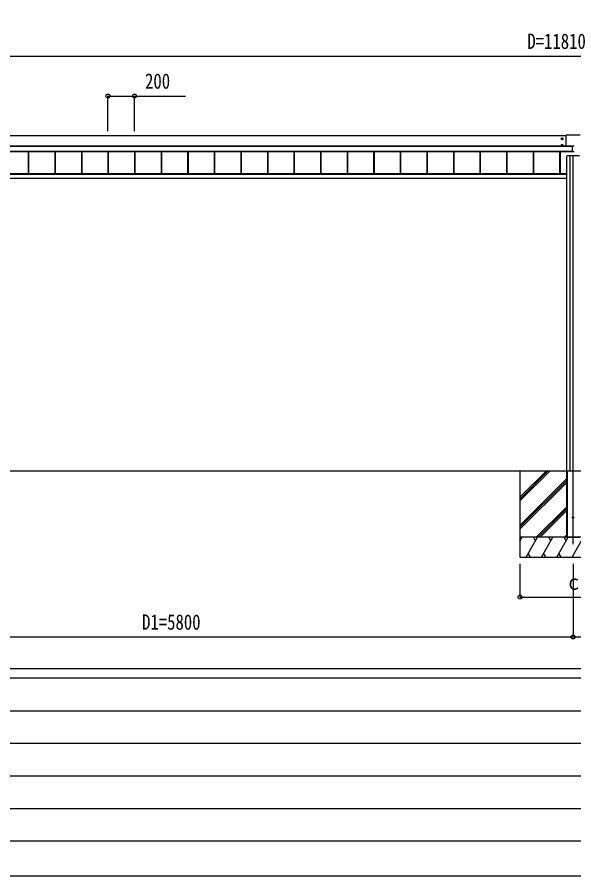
# Model space of a CAD drawing. Units: millimetres, scale not verified. Extents: x -14718 to 14718, y -10395 to 10395.
# Drawn here: x -10592 to -6402, y -10395 to -3933 of the extents above; entities that cross this region are included whole.
import ezdxf
from ezdxf.enums import TextEntityAlignment as Align

# ---------------------------------------------------------------- set-up
doc = ezdxf.new("R2010")
doc.units = ezdxf.units.MM
doc.header["$LTSCALE"] = 50
for name, color, linetype in [('0-3_YKK_12', 2, 'Continuous'), ('0-4_YKK_A1', 4, 'Continuous'), ('0-5_YKK_D', 6, 'Continuous'), ('0-6_YKK_ZWAK', 7, 'Continuous')]:
    doc.layers.add(name, color=color, linetype=linetype)
doc.styles.add('ＭＳ ゴシック', font='')
doc.styles.get('ＭＳ ゴシック').set_extended_font_data('MS Gothic')

msp = doc.modelspace()

# ---------------------------------------------------------------- linework, layer by layer
at = {"layer": '0-3_YKK_12'}
msp.add_line((-6407.43, -7900), (-6407.43, -4974.3), dxfattribs=at)
at = {"layer": '0-4_YKK_A1'}
for p, q in [((-6460.43, -4826.37), (-12154.43, -4826.37)), ((-6490.43, -4855.36), (-6490.43, -4840.86)), ((-6460.43, -4904.81), (-6460.43, -4823.15)), ((-6355.43, -4822.15), (-6459.43, -4822.15)), ((-6414.93, -4904.81), (-12305.93, -4904.81)), ((-6414.93, -4905.29), (-12305.93, -4905.29)), ((-6483.18, -4848.11), (-6497.68, -4848.11)), ((-6483.18, -4898.08), (-6497.68, -4898.08)), ((-6492.71, -4848.87), (-6493.43, -4848.87)), ((-6492.71, -4898.84), (-6493.43, -4898.84)), ((-6490.43, -4905.33), (-6490.43, -4890.83)), ((-6488.15, -4847.35), (-6487.43, -4847.35)), ((-6488.15, -4897.32), (-6487.43, -4897.32)), ((-6433.93, -4902.48), (-6433.93, -4904.81)), ((-6433.93, -4902.48), (-6414.93, -4902.48)), ((-6433.93, -4904.48), (-6414.93, -4904.48)), ((-6414.93, -4902.31), (-6414.93, -4947.45)), ((-6414.93, -4902.31), (-6399.93, -4902.31)), ((-6414.93, -4944.26), (-12305.93, -4944.26)), ((-6414.93, -4944.78), (-12305.93, -4944.78)), ((-12305.93, -4944.92), (-6414.93, -4944.92)), ((-6414.93, -4944.92), (-12305.93, -4944.92)), ((-10508.93, -4944.92), (-10508.93, -5111.15)), ((-10506.33, -4944.92), (-10506.33, -5111.15)), ((-10505.93, -4944.92), (-10505.93, -5111.15)), ((-10308.93, -4944.92), (-10308.93, -5111.15)), ((-10306.33, -4944.92), (-10306.33, -5111.15)), ((-10305.93, -4944.92), (-10305.93, -5111.15)), ((-10108.93, -4944.92), (-10108.93, -5111.15)), ((-10106.33, -4944.92), (-10106.33, -5111.15)), ((-10105.93, -4944.92), (-10105.93, -5111.15)), ((-9908.93, -4944.92), (-9908.93, -5111.15)), ((-9906.33, -4944.92), (-9906.33, -5111.15)), ((-9905.93, -4944.92), (-9905.93, -5111.15)), ((-9708.93, -4944.92), (-9708.93, -5111.15)), ((-9706.33, -4944.92), (-9706.33, -5111.15)), ((-9705.93, -4944.92), (-9705.93, -5111.15)), ((-9508.93, -4944.92), (-9508.93, -5111.15)), ((-9506.33, -4944.92), (-9506.33, -5111.15)), ((-9505.93, -4944.92), (-9505.93, -5111.15)), ((-9308.93, -4944.92), (-9308.93, -5111.15)), ((-9306.33, -4944.92), (-9306.33, -5111.15)), ((-9305.93, -4944.92), (-9305.93, -5111.15)), ((-9108.93, -4944.92), (-9108.93, -5111.15)), ((-9106.33, -4944.92), (-9106.33, -5111.15)), ((-9105.93, -4944.92), (-9105.93, -5111.15)), ((-8908.93, -4944.92), (-8908.93, -5111.15)), ((-8906.33, -4944.92), (-8906.33, -5111.15)), ((-8905.93, -4944.92), (-8905.93, -5111.15)), ((-8708.93, -4944.92), (-8708.93, -5111.15)), ((-8706.33, -4944.92), (-8706.33, -5111.15)), ((-8705.93, -4944.92), (-8705.93, -5111.15)), ((-8508.93, -4944.92), (-8508.93, -5111.15)), ((-8506.33, -4944.92), (-8506.33, -5111.15)), ((-8505.93, -4944.92), (-8505.93, -5111.15)), ((-8308.93, -4944.92), (-8308.93, -5111.15)), ((-8306.33, -4944.92), (-8306.33, -5111.15)), ((-8305.93, -4944.92), (-8305.93, -5111.15)), ((-8108.93, -4944.92), (-8108.93, -5111.15)), ((-8106.33, -4944.92), (-8106.33, -5111.15)), ((-8105.93, -4944.92), (-8105.93, -5111.15)), ((-7908.93, -4944.92), (-7908.93, -5111.15)), ((-7906.33, -4944.92), (-7906.33, -5111.15)), ((-7905.93, -4944.92), (-7905.93, -5111.15)), ((-7708.93, -4944.92), (-7708.93, -5111.15)), ((-7706.33, -4944.92), (-7706.33, -5111.15)), ((-7705.93, -4944.92), (-7705.93, -5111.15)), ((-7508.93, -4944.92), (-7508.93, -5111.15)), ((-7506.33, -4944.92), (-7506.33, -5111.15)), ((-7505.93, -4944.92), (-7505.93, -5111.15)), ((-7308.93, -4944.92), (-7308.93, -5111.15)), ((-7306.33, -4944.92), (-7306.33, -5111.15)), ((-7305.93, -4944.92), (-7305.93, -5111.15)), ((-7108.93, -4944.92), (-7108.93, -5111.15)), ((-7106.33, -4944.92), (-7106.33, -5111.15)), ((-7105.93, -4944.92), (-7105.93, -5111.15)), ((-6908.93, -4944.92), (-6908.93, -5111.15)), ((-6906.33, -4944.92), (-6906.33, -5111.15)), ((-6905.93, -4944.92), (-6905.93, -5111.15)), ((-6708.93, -4944.92), (-6708.93, -5111.15)), ((-6706.33, -4944.92), (-6706.33, -5111.15)), ((-6705.93, -4944.92), (-6705.93, -5111.15)), ((-6508.93, -4944.92), (-6508.93, -5111.15)), ((-6506.33, -4944.92), (-6506.33, -5111.15)), ((-6505.93, -4944.92), (-6505.93, -5111.15)), ((-6399.93, -4947.45), (-6414.93, -4947.45)), ((-6457.43, -4978.86), (-6457.43, -7343.5)), ((-6432.24, -4977.12), (-6432.24, -7347.5)), ((-6457.43, -5111.15), (-12157.43, -5111.15)), ((-6457.43, -5113.15), (-12157.43, -5113.15)), ((-6457.43, -5116.02), (-12157.43, -5116.02)), ((-6457.43, -5147.5), (-12156.58, -5147.5)), ((-12157.43, -7347.5), (-107.43, -7347.5)), ((-6807.43, -7347.5), (-6807.43, -7997.5)), ((-6807.43, -7574.13), (-6580.8, -7347.5)), ((-6807.43, -7545.85), (-6609.08, -7347.5)), ((-6807.43, -7559.99), (-6595, -7347.56)), ((-6457.43, -7343.5), (-6457.43, -7847.5)), ((-6457.43, -7347.5), (-6457.13, -7347.5)), ((-6457.43, -7347.5), (-6457.43, -7847.5)), ((-6457.13, -7347.5), (-6357.73, -7347.5)), ((-6454.93, -7347.5), (-6454.93, -7847.5)), ((-6453.43, -7347.5), (-6453.43, -7847.5)), ((-6807.43, -7757.98), (-6457.43, -7407.98)), ((-6807.43, -7772.12), (-6457.43, -7422.12)), ((-6807.43, -7786.26), (-6457.43, -7436.26)), ((-6684.82, -7847.5), (-6457.43, -7620.11)), ((-6670.68, -7847.5), (-6457.43, -7634.25)), ((-6656.54, -7847.5), (-6457.43, -7648.4)), ((-6007.43, -7847.5), (-6807.43, -7847.5)), ((-6807.43, -7876.44), (-6790.72, -7847.5)), ((-6007.43, -7847.5), (-6807.43, -7847.5)), ((-6805.72, -7873.48), (-6807.43, -7870.52)), ((-6761.85, -7997.5), (-6675.25, -7847.5)), ((-6690.25, -7873.48), (-6705.25, -7847.5)), ((-6646.38, -7997.5), (-6559.78, -7847.5)), ((-6574.78, -7873.48), (-6589.78, -7847.5)), ((-6530.91, -7997.5), (-6444.31, -7847.5)), ((-6459.31, -7873.48), (-6474.31, -7847.5)), ((-6472.69, -7847.5), (-6457.43, -7832.24)), ((-6457.43, -7847.5), (-6357.43, -7847.5)), ((-6415.44, -7997.5), (-6328.84, -7847.5)), ((-6807.43, -7997.5), (-6007.43, -7997.5)), ((-6746.86, -7971.52), (-6731.86, -7997.5)), ((-6631.39, -7971.52), (-6616.39, -7997.5)), ((-6515.92, -7971.52), (-6500.92, -7997.5))]:
    msp.add_line(p, q, dxfattribs=at)
for points in [[(-6490.43, -4842.34), (-6485.43, -4845.22), (-6485.43, -4851), (-6490.43, -4853.88), (-6495.43, -4851), (-6495.43, -4845.22)], [(-6490.43, -4892.31), (-6485.43, -4895.19), (-6485.43, -4900.97), (-6490.43, -4903.85), (-6495.43, -4900.97), (-6495.43, -4895.19)]]:
    msp.add_lwpolyline(points, close=True, dxfattribs=at)
for points in [[(-6491.19, -4845.83), (-6491.19, -4845.11), (-6489.67, -4845.11), (-6489.67, -4845.83)], [(-6493.43, -4848.87), (-6493.43, -4847.35), (-6492.71, -4847.35)], [(-6493.43, -4898.84), (-6493.43, -4897.32), (-6492.71, -4897.32)], [(-6489.67, -4850.39), (-6489.67, -4851.11), (-6491.19, -4851.11), (-6491.19, -4850.39)], [(-6491.19, -4895.8), (-6491.19, -4895.08), (-6489.67, -4895.08), (-6489.67, -4895.8)], [(-6489.67, -4900.36), (-6489.67, -4901.08), (-6491.19, -4901.08), (-6491.19, -4900.36)], [(-6487.43, -4847.35), (-6487.43, -4848.87), (-6488.15, -4848.87)], [(-6487.43, -4897.32), (-6487.43, -4898.84), (-6488.15, -4898.84)], [(-6457.13, -7347.5), (-6357.73, -7347.5), (-6357.43, -7347.5)]]:
    msp.add_lwpolyline(points, dxfattribs=at)
for centre, radius in [((-6490.43, -4848.11), 6.25), ((-6490.43, -4848.11), 5), ((-6490.43, -4898.08), 6.25), ((-6490.43, -4898.08), 5), ((-6407.43, -7697.5), 5)]:
    msp.add_circle(centre, radius, dxfattribs=at)
for centre, radius, start, end in [((-6490.43, -4848.11), 5.58, 153.74848, 206.25152), ((-6490.43, -4848.11), 5.58, 93.74848, 146.25152), ((-6492.71, -4845.83), 1.52, 270, 0), ((-6490.43, -4848.11), 5.58, 33.74848, 86.25152), ((-6488.15, -4845.83), 1.52, 180, 270), ((-6490.43, -4848.11), 5.58, 333.74848, 26.25152), ((-6459.43, -4823.15), 1, 89.98255, 179.98254), ((-6490.43, -4898.08), 5.58, 153.74848, 206.25152), ((-6490.43, -4848.11), 5.58, 213.74848, 266.25152), ((-6490.43, -4898.08), 5.58, 93.74848, 146.25152), ((-6490.43, -4898.08), 5.58, 213.74848, 266.25152), ((-6492.71, -4850.39), 1.52, 0, 90), ((-6492.71, -4895.8), 1.52, 270, 0), ((-6492.71, -4900.36), 1.52, 0, 90), ((-6490.43, -4848.11), 5.58, 273.74848, 326.25152), ((-6490.43, -4898.08), 5.58, 33.74848, 86.25152), ((-6490.43, -4898.08), 5.58, 273.74848, 326.25152), ((-6488.15, -4850.39), 1.52, 90, 180), ((-6488.15, -4895.8), 1.52, 180, 270), ((-6488.15, -4900.36), 1.52, 90, 180), ((-6490.43, -4898.08), 5.58, 333.74848, 26.25152)]:
    msp.add_arc(centre, radius, start, end, dxfattribs=at)
msp.add_ellipse((-6407.43, -4978.86), major_axis=(50, 0), ratio=0.04, start_param=6.2831853, end_param=9.424778, dxfattribs=at)
at = {"layer": '0-5_YKK_D'}
for p, q in [((-12137.43, -4226.37), (-677.43, -4226.37)), ((-9908.93, -4791.21), (-9908.93, -4525.37)), ((-9708.93, -4791.21), (-9708.93, -4525.37)), ((-6807.43, -8047.5), (-6807.43, -8298.5)), ((-6407.43, -8047.5), (-6407.43, -8598.5)), ((-6407.43, -8047.5), (-6407.43, -8598.5)), ((-6807.43, -8297.5), (-6007.43, -8297.5)), ((-12207.43, -8597.5), (-6407.43, -8597.5)), ((-6407.43, -8597.5), (-607.43, -8597.5))]:
    msp.add_line(p, q, dxfattribs=at)
msp.add_lwpolyline([(-9908.93, -4526.37), (-9708.93, -4526.37), (-9323.83, -4526.37)], dxfattribs=at)
for centre in [(-9908.93, -4526.37), (-9708.93, -4526.37), (-6807.43, -8297.5), (-6407.43, -8597.5), (-6407.43, -8597.5)]:
    msp.add_circle(centre, 14.88, dxfattribs=at)
at = {"layer": '0-6_YKK_ZWAK'}
for p, q in [((13632.57, -8837.5), (-13667.43, -8837.5)), ((-4567.43, -8907.5), (-13667.43, -8907.5)), ((-13518.68, -9152.5), (-4742.43, -9152.5)), ((-13518.68, -9397.5), (-4742.43, -9397.5)), ((-13518.68, -9642.5), (-4742.43, -9642.5)), ((-13518.68, -9887.5), (-4742.43, -9887.5)), ((-13667.43, -10132.5), (-4567.43, -10132.5))]:
    msp.add_line(p, q, dxfattribs=at)
msp.add_lwpolyline([(-14717.5, -10395), (14717.5, -10395), (14717.5, 10395), (-14717.5, 10395)], close=True, dxfattribs=at)

# ---------------------------------------------------------------- texts
at = {"layer": '0-5_YKK_D', "style": 'ＭＳ ゴシック', "width": 0.8}
for s, p in [('D=11810', (-6751.83, -4206.37)), ('200', (-9629.43, -4506.37)), ('ｃ', (-6466.23, -8277.5)), ('D1=5800', (-9651.83, -8577.5))]:
    msp.add_text(s, height=115.5, dxfattribs=at).set_placement(p, align=Align.BOTTOM_LEFT)

doc.saveas('drawing.dxf')
